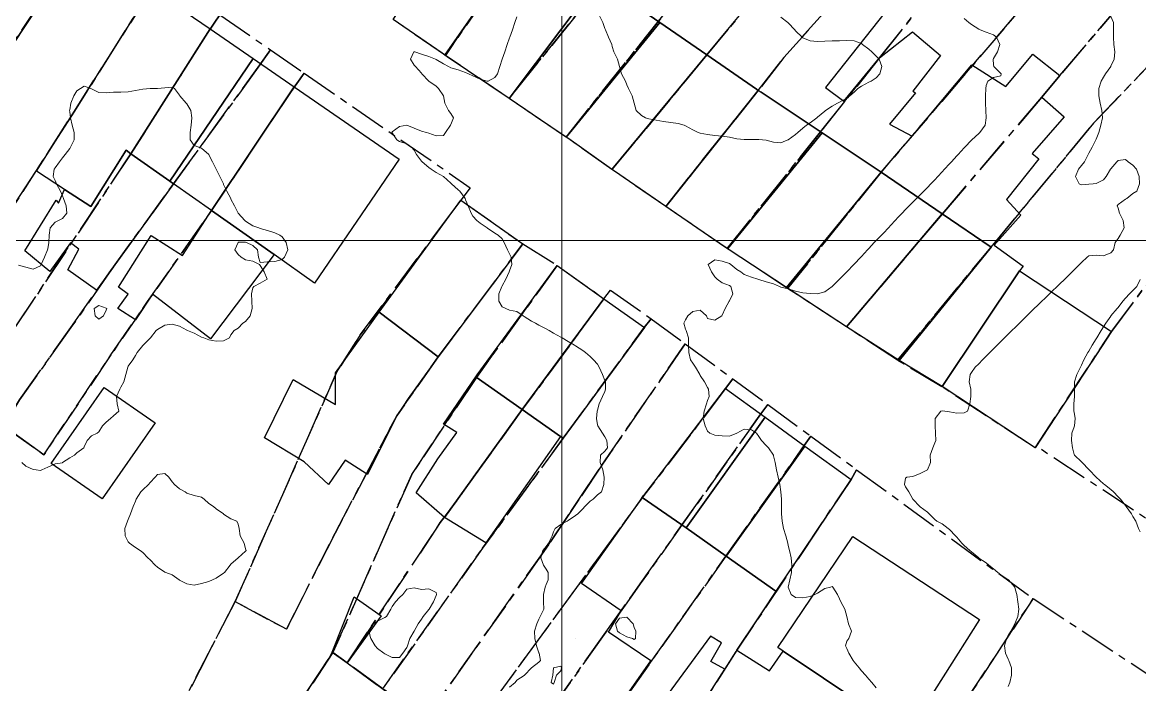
# Model space of a CAD drawing. Header units: centimetres. Extents: x 0 to 642158, y -847 to 649707.
# Drawn here: x 616130 to 616206.2, y 621257.1 to 621302.3 of the extents above; entities that cross this region are included whole.
import ezdxf

# ---------------------------------------------------------------- set-up
doc = ezdxf.new("R2010")
doc.units = ezdxf.units.CM
doc.header["$MEASUREMENT"] = 0
doc.linetypes.add('CENTERX2', pattern=[4, 2.5, -0.5, 0.5, -0.5])
doc.layers.add('MEV_grille', color=254, linetype='Continuous', lineweight=9)
doc.layers.add('WAL_topographie 0.5', color=253, linetype='Continuous', lineweight=20)
doc.layers.add('SPW_batiments', color=7, linetype='Continuous')
doc.layers.add('SPW_parcellaire cadastral', color=7, linetype='CENTERX2', lineweight=25, true_color=0xff0542)

# ---------------------------------------------------------------- blocks, each defined once
blk = doc.blocks.new('*U114')
at = {"layer": 'MEV_grille', "transparency": 33554687}
blk.add_lwpolyline([(-1338.461, 0), (1338.461, 0)], dxfattribs=at)
blk = doc.blocks.new('*U115')
at = {"layer": 'MEV_grille', "color": 0, "linetype": 'ByBlock', "lineweight": -2, "transparency": 16777216}
blk.add_blockref('*U114', (0, -1100), dxfattribs=at)
blk = doc.blocks.new('*U112')
at = {"layer": 'MEV_grille', "transparency": 33554687}
blk.add_lwpolyline([(0, 1825.476), (0, -1825.476)], dxfattribs=at)
blk = doc.blocks.new('*U113')
at = {"layer": 'MEV_grille', "color": 0, "linetype": 'ByBlock', "lineweight": -2, "transparency": 16777216}
blk.add_blockref('*U112', (800, 0), dxfattribs=at)

msp = doc.modelspace()

# ---------------------------------------------------------------- linework, layer by layer
at = {"layer": 'SPW_batiments'}
for points in [[(616133.047, 621306.337), (616127.481, 621297.937), (616124.316, 621300.139), (616122.009, 621301.744), (616127.615, 621310.059), (616133.047, 621306.337)], [(616164.129, 621307.641), (616163.979, 621307.391), (616158.837, 621300.03), (616158.651, 621300.158), (616155.311, 621302.454), (616160.478, 621310.056), (616164.129, 621307.641)], [(616168.53, 621304.159), (616163.213, 621297.072), (616159.001, 621299.919), (616158.837, 621300.03), (616163.979, 621307.391), (616168.53, 621304.159)], [(616173.497, 621302.259), (616167.098, 621294.44), (616166.931, 621294.558), (616163.213, 621297.072), (616168.53, 621304.159), (616169.23, 621305.209), (616173.497, 621302.259)], [(616189.73, 621304.061), (616184.797, 621297.811), (616186.047, 621296.894), (616188.48, 621299.844), (616190.73, 621301.611), (616192.63, 621300.011), (616190.747, 621297.561), (616190.93, 621297.444), (616189.148, 621295.311), (616190.698, 621294.494), (616194.78, 621299.362), (616197.097, 621297.895), (616198.93, 621300.095), (616200.78, 621298.645), (616199.547, 621297.162), (616201.08, 621295.812), (616198.898, 621293.312), (616199.348, 621292.962), (616197.131, 621290.195), (616198.115, 621289.12), (616196.299, 621287.062), (616198.282, 621285.645), (616198.017, 621285.322), (616192.747, 621277.433), (616189.817, 621279.203), (616196.099, 621286.945), (616192.761, 621289.209), (616188.581, 621292.044), (616184.57, 621294.718), (616180.398, 621297.496), (616180.209, 621297.621), (616180.08, 621297.71), (616176.71, 621300.039), (616173.497, 621302.259), (616169.23, 621305.209)], [(616142.821, 621301.808), (616137.431, 621293.304), (616137.098, 621293.538), (616134.682, 621289.705), (616132.896, 621290.863), (616130.982, 621292.104), (616137.89, 621303.026), (616138.847, 621304.538), (616142.821, 621301.808)], [(616145.763, 621299.788), (616140.082, 621291.437), (616137.431, 621293.304), (616142.821, 621301.808), (616145.763, 621299.788)], [(616176.71, 621300.039), (616170.23, 621292.224), (616170.046, 621292.354), (616167.282, 621294.31), (616167.098, 621294.44), (616173.497, 621302.259), (616176.71, 621300.039)], [(616148.56, 621297.866), (616142.917, 621289.442), (616140.335, 621291.259), (616140.082, 621291.437), (616145.763, 621299.788), (616148.56, 621297.866)], [(616180.08, 621297.71), (616180.209, 621297.621), (616173.898, 621289.709), (616170.398, 621292.109), (616170.23, 621292.224), (616176.71, 621300.039), (616180.08, 621297.71)], [(616155.731, 621292.94), (616149.949, 621284.49), (616147.201, 621286.424), (616142.917, 621289.442), (616148.56, 621297.866), (616155.731, 621292.94)], [(616180.398, 621297.496), (616184.57, 621294.718), (616178.102, 621286.83), (616177.916, 621286.957), (616173.898, 621289.709), (616180.209, 621297.621), (616180.398, 621297.496)], [(616188.581, 621292.044), (616182.136, 621284.181), (616178.228, 621286.748), (616178.102, 621286.83), (616184.57, 621294.718), (616188.581, 621292.044)], [(616137.431, 621293.304), (616140.082, 621291.437), (616140.335, 621291.259), (616135.083, 621284.005), (616133.132, 621285.387), (616133.882, 621286.788), (616133.299, 621287.238), (616131.899, 621285.287), (616130.199, 621286.687), (616132.332, 621290.137), (616132.482, 621289.937), (616132.896, 621290.863), (616134.682, 621289.705), (616137.098, 621293.538), (616137.431, 621293.304)], [(616192.761, 621289.209), (616186.222, 621281.499), (616182.136, 621284.181), (616188.581, 621292.044), (616192.761, 621289.209)], [(616164.149, 621287.158), (616158.936, 621280.197), (616158.383, 621279.458), (616154.356, 621282.497), (616159.932, 621290.141), (616164.149, 621287.158)], [(616147.201, 621286.424), (616142.85, 621280.689), (616138.899, 621283.738), (616137.733, 621281.988), (616136.533, 621282.755), (616137.233, 621283.738), (616136.583, 621284.205), (616138.799, 621287.738), (616140.949, 621286.356), (616142.917, 621289.442), (616147.201, 621286.424)], [(616196.099, 621286.945), (616189.817, 621279.203), (616186.222, 621281.499), (616192.761, 621289.209), (616196.099, 621286.945)], [(616169.679, 621283.42), (616164.117, 621275.86), (616160.96, 621278.074), (616161, 621278.158), (616161.041, 621278.242), (616166.499, 621285.691), (616169.679, 621283.42)], [(616204.299, 621281.196), (616199.083, 621273.245), (616192.747, 621277.433), (616198.017, 621285.322), (616204.299, 621281.196)], [(616172.44, 621281.447), (616166.912, 621273.904), (616166.727, 621274.033), (616164.117, 621275.86), (616169.679, 621283.42), (616172.44, 621281.447)], [(616158.383, 621279.458), (616156.333, 621276.607), (616155.55, 621275.44), (616153.551, 621271.44), (616152.034, 621272.407), (616150.901, 621270.757), (616149.234, 621272.29), (616146.534, 621273.939), (616148.5, 621277.906), (616151.367, 621276.199), (616151.383, 621278.357), (616154.356, 621282.497), (616158.383, 621279.458)], [(616160.96, 621278.074), (616164.117, 621275.86), (616158.801, 621268.508), (616156.884, 621270.19), (616158.351, 621272.508), (616159.65, 621274.308), (616158.733, 621274.858), (616161, 621278.158), (616160.96, 621278.074)], [(616131.993, 621272.19), (616135.613, 621277.371), (616139.076, 621274.951), (616135.457, 621269.771), (616131.993, 621272.19)], [(616180.673, 621275.342), (616175.284, 621267.811), (616172.297, 621269.864), (616172.341, 621269.939), (616172.386, 621270.015), (616172.526, 621270.144), (616177.983, 621277.293), (616180.673, 621275.342)], [(616164.117, 621275.86), (616166.727, 621274.033), (616161.637, 621266.778), (616158.801, 621268.508), (616164.117, 621275.86)], [(616183.395, 621273.37), (616178.031, 621265.872), (616175.284, 621267.811), (616180.673, 621275.342), (616183.395, 621273.37)], [(616186.534, 621271.094), (616181.49, 621263.623), (616181.446, 621263.558), (616181.403, 621263.493), (616178.031, 621265.872), (616183.395, 621273.37), (616186.534, 621271.094)], [(616171.135, 621256.242), (616172.885, 621258.743), (616169.985, 621260.692), (616170.852, 621262.142), (616168.152, 621264.009), (616172.124, 621269.62), (616172.341, 621269.939), (616172.297, 621269.864)], [(616172.297, 621269.864), (616175.284, 621267.811), (616178.031, 621265.872), (616181.403, 621263.493), (616178.752, 621259.46), (616180.985, 621258.06), (616181.904, 621259.396), (616190.086, 621253.913)], [(616195.285, 621261.545), (616190.336, 621253.745), (616190.086, 621253.913), (616181.904, 621259.396), (616181.535, 621259.644), (616186.651, 621267.211), (616195.285, 621261.545)], [(616154.502, 621261.807), (616152.166, 621258.604), (616151.16, 621259.324), (616152.652, 621263.09), (616154.502, 621261.807)], [(616174.453, 621252.743), (616177.935, 621258.16), (616176.985, 621258.693), (616177.702, 621259.96), (616176.952, 621260.41), (616173.485, 621255.71)], [(616152.166, 621258.604), (616165.686, 621248.742), (616156.855, 621236.608), (616155.155, 621237.958), (616160.154, 621244.691), (616151.903, 621250.507), (616152.536, 621251.524), (616153.303, 621252.757), (616149.503, 621255.508), (616148.953, 621255.907), (616150.946, 621258.921), (616151.16, 621259.324), (616152.166, 621258.604)]]:
    msp.add_lwpolyline(points, dxfattribs=at)
at = {"layer": 'SPW_parcellaire cadastral'}
for points in [[(616234.926, 621328.377), (616227.828, 621321.265), (616227.06, 621320.481), (616203.081, 621295.391), (616196.099, 621286.944), (616189.701, 621279.226), (616186.223, 621281.498), (616192.762, 621289.208), (616199.548, 621297.162), (616200.781, 621298.645), (616228.484, 621331.167), (616226.565, 621332.86), (616228.822, 621334.417), (616234.326, 621338.587), (616236.079, 621339.916), (616239.375, 621342.416), (616246.739, 621347.985), (616251.108, 621343.081), (616234.926, 621328.377)], [(616199.277, 621320.261), (616202.347, 621324.177), (616212.893, 621336.129), (616215.093, 621338.624), (616217.592, 621341.463), (616219.886, 621339.255), (616188.48, 621299.843), (616186.1, 621296.858), (616184.454, 621294.794), (616178.082, 621286.842), (616173.899, 621289.709), (616180.21, 621297.62), (616181.957, 621299.87), (616187.497, 621306.06), (616199.277, 621320.261)], [(616182.212, 621284.12), (616178.082, 621286.842), (616184.454, 621294.794), (616186.1, 621296.858), (616188.48, 621299.843), (616219.886, 621339.255), (616224.752, 621334.587), (616196.948, 621301.811), (616188.582, 621292.043), (616182.212, 621284.12)], [(616182.212, 621284.12), (616188.582, 621292.043), (616196.948, 621301.811), (616224.752, 621334.587), (616226.565, 621332.86), (616228.484, 621331.167), (616200.781, 621298.645), (616199.548, 621297.162), (616192.762, 621289.208), (616186.223, 621281.498), (616182.212, 621284.12)], [(616180.105, 621334.271), (616184.121, 621331.336), (616168.227, 621312.142), (616166.119, 621309.824), (616163.98, 621307.39), (616158.878, 621300.003), (616155.312, 621302.454), (616159.64, 621308.822), (616166.899, 621317.949), (616180.105, 621334.271)], [(616187.887, 621328.584), (616172.282, 621309.227), (616172.714, 621308.859), (616163.213, 621297.071), (616158.878, 621300.003), (616163.98, 621307.39), (616166.119, 621309.824), (616168.227, 621312.142), (616184.121, 621331.336), (616187.887, 621328.584)], [(616191.966, 621325.604), (616177.901, 621307.978), (616173.394, 621302.33), (616167.098, 621294.44), (616163.213, 621297.071), (616172.714, 621308.859), (616172.282, 621309.227), (616187.887, 621328.584), (616191.966, 621325.604)], [(616199.084, 621273.245), (616204.3, 621281.195), (616217.744, 621299.136), (616232.045, 621316.515), (616230.078, 621318.865), (616227.828, 621321.265), (616234.926, 621328.377), (616261.15, 621298.105), (616229.801, 621268.965), (616222.502, 621258.031), (616199.167, 621273.362), (616199.084, 621273.245)], [(616170.231, 621292.223), (616167.098, 621294.44), (616173.394, 621302.33), (616177.901, 621307.978), (616191.966, 621325.604), (616195.619, 621322.935), (616183.472, 621308.226), (616181.983, 621306.422), (616180.537, 621304.672), (616178.135, 621301.763), (616176.711, 621300.038), (616170.231, 621292.223)], [(616199.277, 621320.261), (616187.497, 621306.06), (616181.957, 621299.87), (616180.21, 621297.62), (616173.899, 621289.709), (616170.231, 621292.223), (616176.711, 621300.038), (616178.135, 621301.763), (616180.537, 621304.672), (616181.983, 621306.422), (616183.472, 621308.226), (616195.619, 621322.935), (616199.277, 621320.261)], [(616199.084, 621273.245), (616192.733, 621277.411), (616189.701, 621279.226), (616196.099, 621286.944), (616203.081, 621295.391), (616227.06, 621320.481), (616227.828, 621321.265), (616230.078, 621318.865), (616232.045, 621316.515), (616217.744, 621299.136), (616204.3, 621281.195), (616199.084, 621273.245)], [(616111.528, 621285.946), (616122.399, 621302.322), (616128.032, 621309.772), (616129.847, 621312.123), (616134.814, 621308.764), (616133.047, 621306.336), (616127.779, 621298.39), (616117.596, 621281.967), (616111.528, 621285.946)], [(616099.637, 621234.901), (616091.552, 621240.361), (616090.735, 621240.864), (616100.542, 621256.526), (616103.688, 621261.219), (616117.596, 621281.967), (616127.779, 621298.39), (616133.047, 621306.336), (616134.814, 621308.764), (616139.505, 621305.527), (616138.726, 621304.347), (616133.57, 621296.196), (616107.958, 621256.352), (616111.89, 621253.692), (616099.637, 621234.901)], [(616126.154, 621276.358), (616111.89, 621253.692), (616107.958, 621256.352), (616133.57, 621296.196), (616138.726, 621304.347), (616139.505, 621305.527), (616143.485, 621302.776), (616142.674, 621301.574), (616137.431, 621293.303), (616127.327, 621278.168), (616126.154, 621276.358)], [(616146.949, 621300.382), (616146.114, 621299.207), (616140.335, 621291.258), (616135.933, 621285.179), (616133.335, 621281.451), (616129.833, 621276.536), (616128.767, 621274.736), (616126.154, 621276.358), (616127.327, 621278.168), (616137.431, 621293.303), (616142.674, 621301.574), (616143.485, 621302.776), (616146.949, 621300.382)], [(616146.949, 621300.382), (616149.25, 621298.79), (616148.347, 621297.548), (616142.928, 621289.433), (616138.566, 621283.237), (616138.248, 621282.761), (616136.059, 621279.584), (616131.484, 621272.787), (616128.767, 621274.736), (616129.833, 621276.536), (616133.335, 621281.451), (616135.933, 621285.179), (616140.335, 621291.258), (616146.114, 621299.207), (616146.949, 621300.382)], [(616128.767, 621274.736), (616131.484, 621272.787), (616136.059, 621279.584), (616138.248, 621282.761), (616138.566, 621283.237), (616142.928, 621289.433), (616148.347, 621297.548), (616149.25, 621298.79), (616160.571, 621290.987), (616159.932, 621290.14), (616153.066, 621280.951), (616151.452, 621278.383), (616144.536, 621262.77), (616138.186, 621250.488)], [(616159.932, 621290.14), (616164.149, 621287.157), (616158.383, 621279.457), (616155.55, 621275.439), (616151.352, 621267.443), (616148.035, 621260.889), (616144.536, 621262.77), (616151.452, 621278.383), (616153.066, 621280.951), (616159.932, 621290.14)], [(616141.097, 621249.041), (616138.186, 621250.488), (616144.536, 621262.77), (616148.035, 621260.889), (616151.352, 621267.443), (616155.55, 621275.439), (616158.383, 621279.457), (616164.149, 621287.157), (616166.499, 621285.691), (616160.983, 621278.057), (616156.577, 621271.439), (616151.202, 621259.306), (616148.953, 621255.906), (616148.118, 621256.229), (616143.978, 621247.549), (616141.097, 621249.041)], [(616152.166, 621258.603), (616151.202, 621259.306), (616156.577, 621271.439), (616160.983, 621278.057), (616166.499, 621285.691), (616169.679, 621283.419), (616164.116, 621275.857), (616161.988, 621272.914), (616159.02, 621268.809), (616158.527, 621268.164), (616152.166, 621258.603)], [(616172.907, 621282.06), (616172.433, 621281.451), (616166.912, 621273.903), (616161.414, 621266.416), (616154.596, 621256.83), (616152.166, 621258.603), (616158.527, 621268.164), (616159.02, 621268.809), (616161.988, 621272.914), (616164.116, 621275.857), (616169.679, 621283.419), (616170.137, 621284.001), (616172.907, 621282.06)], [(616172.907, 621282.06), (616175.227, 621280.355), (616174.823, 621279.744), (616169.531, 621272.069), (616167.969, 621269.722), (616167.435, 621268.919), (616165.893, 621266.632), (616165.267, 621265.742), (616157.496, 621254.71), (616154.596, 621256.83), (616161.414, 621266.416), (616166.912, 621273.903), (616172.433, 621281.451), (616172.907, 621282.06)], [(616175.227, 621280.355), (616178.485, 621277.96), (616177.983, 621277.292), (616172.413, 621269.995), (616159.876, 621252.881), (616157.496, 621254.71), (616165.267, 621265.742), (616165.893, 621266.632), (616167.435, 621268.919), (616167.969, 621269.722), (616169.531, 621272.069), (616174.823, 621279.744), (616175.227, 621280.355)], [(616180.855, 621276.219), (616180.388, 621275.562), (616175.03, 621268.023), (616172.163, 621263.989), (616171.623, 621263.229), (616169.703, 621260.529), (616166.091, 621255.445), (616162.728, 621250.894), (616159.876, 621252.881), (616172.413, 621269.995), (616177.983, 621277.292), (616178.485, 621277.96), (616180.855, 621276.219)], [(616180.855, 621276.219), (616183.804, 621274.051), (616183.345, 621273.404), (616178.003, 621265.873), (616175.074, 621261.743), (616172.753, 621258.472), (616168.516, 621252.498), (616169.299, 621251.879), (616167.41, 621249.449), (616166.609, 621250.049), (616165.686, 621248.741), (616164.574, 621249.632), (616162.728, 621250.894), (616166.091, 621255.445), (616169.703, 621260.529), (616171.623, 621263.229), (616172.163, 621263.989), (616175.03, 621268.023), (616180.388, 621275.562), (616180.855, 621276.219)], [(616186.914, 621271.766), (616186.534, 621271.093), (616178.752, 621259.459), (616175.196, 621253.898), (616173.098, 621250.547), (616170.679, 621246.825), (616170.17, 621246.041), (616181.448, 621238.49), (616150.539, 621224.865), (616156.821, 621236.558), (616165.686, 621248.741), (616166.609, 621250.049), (616167.41, 621249.449), (616169.299, 621251.879), (616168.516, 621252.498), (616172.753, 621258.472), (616175.074, 621261.743), (616178.003, 621265.873), (616183.345, 621273.404), (616183.804, 621274.051), (616186.914, 621271.766)], [(616186.914, 621271.766), (616198.957, 621262.979), (616183.325, 621239.28), (616181.448, 621238.49), (616170.17, 621246.041), (616170.679, 621246.825), (616173.098, 621250.547), (616175.196, 621253.898), (616178.752, 621259.459), (616186.534, 621271.093), (616186.914, 621271.766)], [(616213.587, 621253.321), (616201.222, 621237.357), (616206.422, 621233.458), (616204.708, 621231.175), (616202.583, 621228.337), (616203.869, 621227.373), (616206.399, 621225.476), (616194.3, 621209.55), (616191.314, 621211.819), (616173.261, 621188.991), (616142.414, 621213.161), (616135.772, 621218.355), (616138.331, 621219.483), (616150.539, 621224.865), (616181.448, 621238.49), (616183.325, 621239.28), (616198.957, 621262.979), (616213.587, 621253.321)], [(616148.953, 621255.906), (616151.202, 621259.306), (616152.166, 621258.603), (616154.596, 621256.83), (616157.496, 621254.71), (616159.876, 621252.881), (616162.728, 621250.894), (616164.574, 621249.632), (616165.686, 621248.741), (616156.821, 621236.558), (616150.539, 621224.865), (616138.331, 621219.483), (616145.708, 621239.579), (616148.521, 621251.132), (616148.953, 621255.906)]]:
    msp.add_lwpolyline(points, dxfattribs=at)
at = {"layer": 'WAL_topographie 0.5'}
for points in [[(616163.75, 621302.643), (616163.609, 621302.25), (616163.438, 621301.75), (616163.263, 621301.25), (616163.25, 621301.214), (616163.091, 621300.75), (616162.929, 621300.25), (616162.75, 621299.75), (616162.75, 621299.75), (616162.576, 621299.25), (616162.42, 621298.75), (616162.25, 621298.491), (616161.783, 621298.25), (616161.75, 621298.245), (616161.725, 621298.25), (616161.25, 621298.394), (616160.75, 621298.62), (616160.441, 621298.75), (616160.25, 621298.839), (616159.75, 621299.012), (616159.25, 621299.17), (616159.088, 621299.25), (616158.75, 621299.421), (616158.25, 621299.724), (616158.2, 621299.75), (616157.75, 621299.935), (616157.25, 621300.102), (616156.786, 621300.25), (616156.75, 621300.257), (616156.717, 621300.25), (616156.5, 621299.75), (616156.75, 621299.341), (616156.827, 621299.25), (616157.25, 621298.792), (616157.277, 621298.75), (616157.75, 621298.25), (616157.75, 621298.25), (616158.25, 621297.917), (616158.412, 621297.75), (616158.75, 621297.25), (616158.75, 621297.25), (616158.836, 621296.75), (616159.083, 621296.25), (616159.25, 621296.05), (616159.426, 621295.75), (616159.25, 621295.288), (616159.232, 621295.25), (616158.88, 621294.75), (616158.75, 621294.555), (616158.25, 621294.523), (616157.75, 621294.709), (616157.583, 621294.75), (616157.25, 621294.853), (616156.75, 621295.043), (616156.25, 621295.25), (616155.75, 621295.169), (616155.25, 621294.79), (616155.231, 621294.75), (616155.25, 621294.718), (616155.558, 621294.25), (616155.75, 621294.132), (616156.25, 621293.975), (616156.553, 621293.75), (616156.75, 621293.536), (616156.895, 621293.25), (616157.25, 621292.796), (616157.286, 621292.75), (616157.75, 621292.364), (616157.896, 621292.25), (616158.25, 621292.018), (616158.75, 621291.75), (616158.75, 621291.75), (616159.25, 621291.296), (616159.292, 621291.25), (616159.75, 621290.845), (616159.851, 621290.75), (616160.218, 621290.25), (616160.25, 621290.162), (616160.434, 621289.75), (616160.629, 621289.25), (616160.75, 621289.053), (616161.024, 621288.75), (616161.25, 621288.574), (616161.71, 621288.25), (616161.75, 621288.221), (616162.25, 621287.89), (616162.479, 621287.75), (616162.75, 621287.513), (616162.876, 621287.25), (616163.118, 621286.75), (616163.25, 621286.489), (616163.349, 621286.25), (616163.394, 621285.75), (616163.25, 621285.326), (616163.228, 621285.25), (616163.003, 621284.75), (616162.75, 621284.288), (616162.727, 621284.25), (616162.518, 621283.75), (616162.515, 621283.25), (616162.75, 621282.867), (616163, 621282.75), (616163.25, 621282.65), (616163.75, 621282.55), (616164.187, 621282.25), (616164.25, 621282.212), (616164.75, 621281.9), (616165.011, 621281.75), (616165.25, 621281.622), (616165.75, 621281.364), (616165.958, 621281.25), (616166.25, 621281.083), (616166.75, 621280.798), (616166.833, 621280.75), (616167.25, 621280.5), (616167.667, 621280.25), (616167.75, 621280.2), (616168.25, 621279.891), (616168.427, 621279.75), (616168.75, 621279.487), (616168.975, 621279.25), (616169.25, 621278.96), (616169.357, 621278.75), (616169.579, 621278.25), (616169.75, 621277.841), (616169.786, 621277.75), (616169.799, 621277.25), (616169.75, 621277.096), (616169.589, 621276.75), (616169.367, 621276.25), (616169.25, 621275.827), (616169.23, 621275.75), (616169.167, 621275.25), (616169.25, 621274.812), (616169.269, 621274.75), (616169.575, 621274.25), (616169.75, 621274.016), (616169.879, 621273.75), (616169.932, 621273.25), (616169.75, 621273.028), (616169.456, 621272.75), (616169.435, 621272.25), (616169.614, 621271.75), (616169.691, 621271.25), (616169.671, 621270.75), (616169.528, 621270.25), (616169.25, 621270.058), (616168.942, 621269.75), (616168.75, 621269.625), (616168.375, 621269.25), (616168.25, 621269.089), (616167.9, 621268.75), (616167.75, 621268.64), (616167.25, 621268.297), (616167.176, 621268.25), (616166.75, 621268.025), (616166.361, 621267.75), (616166.25, 621267.54), (616166.146, 621267.25), (616165.906, 621266.75), (616165.75, 621266.538), (616165.506, 621266.25), (616165.372, 621265.75), (616165.567, 621265.25), (616165.75, 621264.975), (616165.886, 621264.75), (616165.889, 621264.25), (616165.75, 621263.938), (616165.677, 621263.75), (616165.561, 621263.25), (616165.571, 621262.75), (616165.583, 621262.25), (616165.341, 621261.75), (616165.25, 621261.583), (616165.11, 621261.25), (616164.946, 621260.75), (616164.97, 621260.25), (616165.08, 621259.75), (616165.25, 621259.281), (616165.268, 621259.25), (616165.368, 621258.75), (616165.25, 621258.639), (616164.75, 621258.25), (616164.75, 621258.25), (616164.278, 621257.75), (616164.25, 621257.724), (616163.75, 621257.424), (616163.639, 621257.25), (616163.25, 621256.946)], [(616181.75, 621302.622), (616182.221, 621302.25), (616182.25, 621302.227), (616182.696, 621301.75), (616182.75, 621301.693), (616183.203, 621301.25), (616183.25, 621301.21), (616183.75, 621301.005), (616184.25, 621300.961), (616184.75, 621300.97), (616185.25, 621300.992), (616185.75, 621301.008), (616186.25, 621301.03), (616186.75, 621301.004), (616187.25, 621300.807), (616187.326, 621300.75), (616187.75, 621300.425), (616187.964, 621300.25), (616188.25, 621299.952), (616188.452, 621299.75), (616188.638, 621299.25), (616188.505, 621298.75), (616188.25, 621298.471), (616187.898, 621298.25), (616187.75, 621298.179), (616187.25, 621297.913), (616187, 621297.75), (616186.75, 621297.508), (616186.446, 621297.25), (616186.25, 621297.088), (616185.75, 621296.827), (616185.619, 621296.75), (616185.25, 621296.557), (616184.8, 621296.25), (616184.75, 621296.213), (616184.25, 621295.787), (616184.206, 621295.75), (616183.75, 621295.42), (616183.508, 621295.25), (616183.25, 621295.052), (616182.899, 621294.75), (616182.75, 621294.625), (616182.25, 621294.261), (616182.222, 621294.25), (616181.75, 621294.043), (616181.25, 621294.083), (616180.75, 621294.224), (616180.5, 621294.25), (616180.25, 621294.275), (616179.75, 621294.274), (616179.25, 621294.277), (616178.75, 621294.326), (616178.25, 621294.432), (616177.75, 621294.507), (616177.25, 621294.555), (616176.75, 621294.613), (616176.25, 621294.707), (616176.1, 621294.75), (616175.75, 621294.925), (616175.25, 621295.204), (616175.159, 621295.25), (616174.75, 621295.36), (616174.25, 621295.44), (616173.75, 621295.507), (616173.25, 621295.588), (616172.75, 621295.691), (616172.528, 621295.75), (616172.25, 621295.917), (616171.893, 621296.25), (616171.75, 621296.75), (616171.75, 621296.75), (616171.607, 621297.25), (616171.35, 621297.75), (616171.25, 621298), (616171.15, 621298.25), (616170.893, 621298.75), (616170.75, 621299.25), (616170.75, 621299.25), (616170.607, 621299.75), (616170.35, 621300.25), (616170.25, 621300.625), (616170.214, 621300.75), (616170, 621301.25), (616169.786, 621301.75), (616169.75, 621301.85), (616169.607, 621302.25), (616169.35, 621302.75)], [(616194.25, 621302.518), (616194.574, 621302.25), (616194.75, 621302.114), (616195.25, 621301.794), (616195.35, 621301.75), (616195.75, 621301.58), (616196.25, 621301.417), (616196.447, 621301.25), (616196.69, 621300.75), (616196.518, 621300.25), (616196.25, 621299.795), (616196.223, 621299.75), (616196.25, 621299.375), (616196.267, 621299.25), (616196.75, 621298.767), (616196.769, 621298.75), (616196.75, 621298.625), (616196.25, 621298.511), (616195.875, 621298.25), (616195.75, 621297.964), (616195.723, 621297.75), (616195.714, 621297.25), (616195.714, 621296.75), (616195.723, 621296.25), (616195.75, 621295.75), (616195.75, 621295.75), (616195.75, 621295.75), (616195.693, 621295.25), (616195.324, 621294.75), (616195.25, 621294.682), (616194.765, 621294.25), (616194.75, 621294.235), (616194.293, 621293.75), (616194.25, 621293.706), (616193.831, 621293.25), (616193.75, 621293.164), (616193.378, 621292.75), (616193.25, 621292.611), (616192.917, 621292.25), (616192.75, 621292.064), (616192.453, 621291.75), (616192.25, 621291.529), (616191.979, 621291.25), (616191.75, 621291.008), (616191.492, 621290.75), (616191.25, 621290.508), (616190.992, 621290.25), (616190.75, 621290), (616190.508, 621289.75), (616190.25, 621289.492), (616190.021, 621289.25), (616189.75, 621288.971), (616189.547, 621288.75), (616189.25, 621288.436), (616189.083, 621288.25), (616188.75, 621287.899), (616188.605, 621287.75), (616188.25, 621287.385), (616188.122, 621287.25), (616187.75, 621286.836), (616187.669, 621286.75), (616187.25, 621286.294), (616187.207, 621286.25), (616186.75, 621285.765), (616186.735, 621285.75), (616186.25, 621285.25), (616186.25, 621285.25), (616185.75, 621284.75), (616185.75, 621284.75), (616185.25, 621284.25), (616185.25, 621284.25), (616184.75, 621283.879), (616184.25, 621283.75), (616184.25, 621283.75), (616184.249, 621283.75), (616183.75, 621283.767), (616183.25, 621283.826), (616182.75, 621283.941), (616182.25, 621284.086), (616181.75, 621284.218), (616181.657, 621284.25), (616181.25, 621284.427), (616180.75, 621284.581), (616180.25, 621284.725), (616180.185, 621284.75), (616179.75, 621284.895), (616179.25, 621285.081), (616179.02, 621285.25), (616178.75, 621285.423), (616178.345, 621285.75), (616178.25, 621285.812), (616177.75, 621285.99), (616177.25, 621286.072), (616176.797, 621285.75), (616177.028, 621285.25), (616177.25, 621284.907), (616177.399, 621284.75), (616177.75, 621284.495), (616178.25, 621284.32), (616178.347, 621284.25), (616178.468, 621283.75), (616178.25, 621283.278), (616178.231, 621283.25), (616177.954, 621282.75), (616177.75, 621282.292), (616177.724, 621282.25), (616177.25, 621281.96), (616176.75, 621282.071), (616176.669, 621282.25), (616176.25, 621282.644), (616175.75, 621282.55), (616175.397, 621282.25), (616175.25, 621281.972), (616175.142, 621281.75), (616175.25, 621281.35), (616175.296, 621281.25), (616175.458, 621280.75), (616175.443, 621280.25), (616175.475, 621279.75), (616175.598, 621279.25), (616175.75, 621279.032), (616175.927, 621278.75), (616176.22, 621278.25), (616176.25, 621278.176), (616176.531, 621277.75), (616176.75, 621277.375), (616176.815, 621277.25), (616176.85, 621276.75), (616176.75, 621276.483), (616176.677, 621276.25), (616176.509, 621275.75), (616176.46, 621275.25), (616176.598, 621274.75), (616176.75, 621274.38), (616176.916, 621274.25), (616177.25, 621274.125), (616177.75, 621274.083), (616178.25, 621274.045), (616178.75, 621274.25), (616178.75, 621274.25), (616179.25, 621274.525), (616179.75, 621274.473), (616180.097, 621274.25), (616180.25, 621274.03), (616180.434, 621273.75), (616180.75, 621273.417), (616180.917, 621273.25), (616181.238, 621272.75), (616181.25, 621272.705), (616181.361, 621272.25), (616181.461, 621271.75), (616181.572, 621271.25), (616181.68, 621270.75), (616181.75, 621270.25), (616181.75, 621270.25), (616181.787, 621269.75), (616181.8, 621269.25), (616181.8, 621268.75), (616181.833, 621268.25), (616181.935, 621267.75), (616182.08, 621267.25), (616182.217, 621266.75), (616182.25, 621266.6), (616182.328, 621266.25), (616182.45, 621265.75), (616182.508, 621265.25), (616182.472, 621264.75), (616182.351, 621264.25), (616182.25, 621263.75), (616182.45, 621263.25), (616182.75, 621263.047), (616183.25, 621263.027), (616183.75, 621263.128), (616184.056, 621263.25), (616184.25, 621263.356), (616184.75, 621263.671), (616185.125, 621263.75), (616185.25, 621263.806), (616185.286, 621263.75), (616185.607, 621263.25), (616185.75, 621262.964), (616185.85, 621262.75), (616186.107, 621262.25), (616186.25, 621261.75), (616186.25, 621261.75), (616186.365, 621261.25), (616186.568, 621260.75), (616186.375, 621260.25), (616186.25, 621260.083), (616186.159, 621259.75), (616186.25, 621259.568), (616186.385, 621259.25), (616186.686, 621258.75), (616186.75, 621258.672), (616187.088, 621258.25), (616187.25, 621258.059), (616187.513, 621257.75), (616187.75, 621257.479), (616187.945, 621257.25), (616188.25, 621256.903)], [(616204.25, 621302.664), (616204.432, 621302.25), (616204.436, 621301.75), (616204.426, 621301.25), (616204.466, 621300.75), (616204.521, 621300.25), (616204.488, 621299.75), (616204.25, 621299.266), (616204.241, 621299.25), (616203.891, 621298.75), (616203.75, 621298.519), (616203.596, 621298.25), (616203.437, 621297.75), (616203.436, 621297.25), (616203.527, 621296.75), (616203.642, 621296.25), (616203.682, 621295.75), (616203.581, 621295.25), (616203.434, 621294.75), (616203.25, 621294.298), (616203.231, 621294.25), (616202.984, 621293.75), (616202.75, 621293.339), (616202.712, 621293.25), (616202.456, 621292.75), (616202.25, 621292.496), (616202.057, 621292.25), (616201.843, 621291.75), (616202.095, 621291.25), (616202.25, 621291.186), (616202.75, 621291.231), (616203.05, 621291.25), (616203.25, 621291.267), (616203.75, 621291.527), (616203.934, 621291.75), (616204.234, 621292.25), (616204.25, 621292.276), (616204.67, 621292.75), (616204.75, 621292.84), (616205.25, 621292.917), (616205.434, 621292.75), (616205.75, 621292.532), (616206.008, 621292.25), (616206.186, 621291.75), (616206.196, 621291.25), (616206.036, 621290.75), (616205.75, 621290.583), (616205.35, 621290.25), (616205.25, 621290.2), (616204.75, 621289.833), (616204.682, 621289.75), (616204.75, 621289.594), (616204.843, 621289.25), (616205.104, 621288.75), (616205.166, 621288.25), (616204.895, 621287.75), (616204.75, 621287.526), (616204.551, 621287.25), (616204.435, 621286.75), (616204.25, 621286.557), (616203.75, 621286.336), (616203.25, 621286.394), (616202.75, 621286.34), (616202.629, 621286.25), (616202.25, 621285.889), (616202.113, 621285.75), (616201.75, 621285.387), (616201.608, 621285.25), (616201.25, 621284.892), (616201.106, 621284.75), (616200.75, 621284.406), (616200.583, 621284.25), (616200.25, 621283.928), (616200.069, 621283.75), (616199.75, 621283.436), (616199.557, 621283.25), (616199.25, 621282.963), (616199.03, 621282.75), (616198.75, 621282.475), (616198.525, 621282.25), (616198.25, 621281.975), (616198.025, 621281.75), (616197.75, 621281.484), (616197.512, 621281.25), (616197.25, 621280.996), (616197.004, 621280.75), (616196.75, 621280.496), (616196.504, 621280.25), (616196.25, 621280), (616195.996, 621279.75), (616195.75, 621279.504), (616195.496, 621279.25), (616195.25, 621278.987), (616195.009, 621278.75), (616194.75, 621278.384), (616194.648, 621278.25), (616194.6, 621277.75), (616194.699, 621277.25), (616194.703, 621276.75), (616194.644, 621276.25), (616194.476, 621275.75), (616194.25, 621275.631), (616193.75, 621275.627), (616193.25, 621275.716), (616192.938, 621275.75), (616192.75, 621275.768), (616192.656, 621275.75), (616192.283, 621275.25), (616192.262, 621274.75), (616192.301, 621274.25), (616192.309, 621273.75), (616192.25, 621273.596), (616192.105, 621273.25), (616191.933, 621272.75), (616191.944, 621272.25), (616191.75, 621271.75), (616191.75, 621271.75), (616191.25, 621271.5), (616190.75, 621271.311), (616190.35, 621271.25), (616190.25, 621271.179), (616190.175, 621270.75), (616190.25, 621270.6), (616190.483, 621270.25), (616190.75, 621269.75), (616190.75, 621269.75), (616191.232, 621269.25), (616191.25, 621269.24), (616191.75, 621268.861), (616191.864, 621268.75), (616192.25, 621268.375), (616192.395, 621268.25), (616192.75, 621268.075), (616193.168, 621267.75), (616193.25, 621267.695), (616193.651, 621267.25), (616193.75, 621267.159), (616194.08, 621266.75), (616194.25, 621266.607), (616194.64, 621266.25), (616194.75, 621266.166), (616195.242, 621265.75), (616195.25, 621265.744), (616195.75, 621265.414), (616195.936, 621265.25), (616196.25, 621264.997), (616196.539, 621264.75), (616196.75, 621264.605), (616197.25, 621264.267), (616197.27, 621264.25), (616197.698, 621263.75), (616197.75, 621263.544), (616197.835, 621263.25), (616197.915, 621262.75), (616197.989, 621262.25), (616197.921, 621261.75), (616197.75, 621261.371), (616197.695, 621261.25), (616197.427, 621260.75), (616197.25, 621260.451), (616197.138, 621260.25), (616196.993, 621259.75), (616197.062, 621259.25), (616197.25, 621258.845), (616197.307, 621258.75), (616197.489, 621258.25), (616197.47, 621257.75), (616197.354, 621257.25), (616197.25, 621256.984)], [(616129.75, 621285.707), (616130.25, 621285.561), (616130.75, 621285.441), (616131.25, 621285.656), (616131.311, 621285.75), (616131.544, 621286.25), (616131.732, 621286.75), (616131.75, 621286.827), (616131.829, 621287.25), (616131.86, 621287.75), (616131.914, 621288.25), (616132.25, 621288.628), (616132.481, 621288.75), (616132.75, 621288.882), (616133.06, 621289.25), (616133.003, 621289.75), (616132.82, 621290.25), (616132.75, 621290.429), (616132.616, 621290.75), (616132.357, 621291.25), (616132.25, 621291.472), (616132.123, 621291.75), (616132.196, 621292.25), (616132.25, 621292.35), (616132.55, 621292.75), (616132.75, 621293.026), (616132.947, 621293.25), (616133.25, 621293.667), (616133.313, 621293.75), (616133.558, 621294.25), (616133.554, 621294.75), (616133.424, 621295.25), (616133.298, 621295.75), (616133.25, 621296.167), (616133.24, 621296.25), (616133.25, 621296.292), (616133.325, 621296.75), (616133.529, 621297.25), (616133.75, 621297.589), (616133.987, 621297.75), (616134.25, 621297.909), (616134.704, 621297.75), (616134.75, 621297.731), (616135.25, 621297.47), (616135.75, 621297.447), (616136.25, 621297.5), (616136.75, 621297.5), (616137.25, 621297.529), (616137.75, 621297.611), (616138.25, 621297.706), (616138.75, 621297.75), (616138.75, 621297.75), (616139.25, 621297.75), (616139.75, 621297.798), (616140.25, 621297.846), (616140.406, 621297.75), (616140.75, 621297.292), (616140.77, 621297.25), (616141.202, 621296.75), (616141.25, 621296.7), (616141.523, 621296.25), (616141.576, 621295.75), (616141.533, 621295.25), (616141.466, 621294.75), (616141.477, 621294.25), (616141.75, 621293.875), (616142.05, 621293.75), (616142.25, 621293.679), (616142.73, 621293.25), (616142.75, 621293.219), (616142.992, 621292.75), (616143.25, 621292.25), (616143.25, 621292.25), (616143.492, 621291.75), (616143.732, 621291.25), (616143.75, 621291.214), (616143.974, 621290.75), (616144.231, 621290.25), (616144.25, 621290.214), (616144.482, 621289.75), (616144.75, 621289.25), (616144.75, 621289.25), (616145.194, 621288.75), (616145.25, 621288.704), (616145.75, 621288.396), (616146.139, 621288.25), (616146.25, 621288.214), (616146.75, 621288.071), (616147.25, 621287.922), (616147.583, 621287.75), (616147.75, 621287.646), (616148.021, 621287.25), (616148.119, 621286.75), (616147.893, 621286.25), (616147.75, 621286.103), (616147.25, 621285.948), (616146.75, 621285.926), (616146.25, 621285.893), (616146.136, 621286.25), (616146.05, 621286.75), (616145.75, 621287.058), (616145.309, 621287.25), (616145.25, 621287.279), (616144.75, 621287.264), (616144.732, 621287.25), (616144.511, 621286.75), (616144.75, 621286.426), (616144.95, 621286.25), (616145.25, 621286.077), (616145.75, 621285.984), (616146.191, 621285.75), (616146.25, 621285.679), (616146.523, 621285.25), (616146.721, 621284.75), (616146.25, 621284.483), (616145.813, 621284.25), (616145.75, 621284.167), (616145.657, 621283.75), (616145.684, 621283.25), (616145.685, 621282.75), (616145.56, 621282.25), (616145.25, 621281.859), (616145.058, 621281.75), (616144.75, 621281.417), (616144.464, 621281.25), (616144.25, 621280.95), (616144.159, 621280.75), (616143.75, 621280.554), (616143.25, 621280.533), (616142.75, 621280.617), (616142.396, 621280.75), (616142.25, 621280.807), (616141.75, 621281.071), (616141.287, 621281.25), (616141.25, 621281.274), (616140.75, 621281.56), (616140.25, 621281.694), (616139.75, 621281.615), (616139.25, 621281.331), (616139.144, 621281.25), (616138.758, 621280.75), (616138.75, 621280.736), (616138.264, 621280.25), (616138.25, 621280.235), (616137.857, 621279.75), (616137.75, 621279.554), (616137.55, 621279.25), (616137.25, 621278.83), (616137.215, 621278.75), (616137.083, 621278.25), (616136.939, 621277.75), (616136.75, 621277.382), (616136.662, 621277.25), (616136.439, 621276.75), (616136.487, 621276.25), (616136.614, 621275.75), (616136.25, 621275.442), (616136.042, 621275.25), (616135.75, 621275.016), (616135.5, 621274.75), (616135.25, 621274.35), (616135.125, 621274.25), (616134.75, 621274.062), (616134.437, 621273.75), (616134.25, 621273.322), (616134.212, 621273.25), (616133.75, 621272.917), (616133.583, 621272.75), (616133.25, 621272.579), (616132.771, 621272.25), (616132.75, 621272.243), (616132.25, 621272.155), (616131.75, 621271.93), (616131.341, 621271.75), (616131.25, 621271.712), (616130.964, 621271.75), (616130.75, 621271.767), (616130.25, 621272.016), (616129.996, 621272.25)], [(616206.25, 621284.729), (616206.025, 621284.25), (616205.75, 621283.978), (616205.527, 621283.75), (616205.25, 621283.453), (616205.069, 621283.25), (616204.75, 621282.824), (616204.677, 621282.75), (616204.262, 621282.25), (616204.25, 621282.232), (616203.91, 621281.75), (616203.75, 621281.514), (616203.596, 621281.25), (616203.288, 621280.75), (616203.25, 621280.683), (616202.988, 621280.25), (616202.75, 621279.848), (616202.674, 621279.75), (616202.409, 621279.25), (616202.25, 621278.883), (616202.184, 621278.75), (616201.927, 621278.25), (616201.778, 621277.75), (616201.771, 621277.25), (616201.771, 621276.75), (616201.75, 621276.5), (616201.73, 621276.25), (616201.74, 621275.75), (616201.75, 621275.679), (616201.815, 621275.25), (616201.771, 621274.75), (616201.75, 621274.694), (616201.59, 621274.25), (616201.576, 621273.75), (616201.628, 621273.25), (616201.75, 621272.808), (616201.775, 621272.75), (616202.25, 621272.312), (616202.295, 621272.25), (616202.75, 621271.785), (616202.779, 621271.75), (616203.25, 621271.25), (616203.25, 621271.25), (616203.75, 621270.806), (616203.81, 621270.75), (616204.25, 621270.418), (616204.428, 621270.25), (616204.75, 621269.917), (616204.904, 621269.75), (616205.25, 621269.316), (616205.303, 621269.25), (616205.658, 621268.75), (616205.75, 621268.576), (616205.953, 621268.25), (616206.139, 621267.75), (616206.25, 621267.54)], [(616135.25, 621282.015), (616135.558, 621282.25), (616135.75, 621282.635), (616135.785, 621282.75), (616135.75, 621282.785), (616135.25, 621282.96), (616134.926, 621282.75), (616134.983, 621282.25), (616135.25, 621282.015)], [(616142.988, 621264.25), (616142.75, 621264.146), (616142.25, 621264.003), (616141.75, 621263.895), (616141.25, 621263.979), (616140.75, 621264.235), (616140.725, 621264.25), (616140.25, 621264.588), (616139.809, 621264.75), (616139.75, 621264.782), (616139.25, 621265.126), (616139.08, 621265.25), (616138.75, 621265.61), (616138.587, 621265.75), (616138.25, 621266.127), (616138.067, 621266.25), (616137.75, 621266.47), (616137.338, 621266.75), (616137.25, 621266.857), (616137.036, 621267.25), (616137.023, 621267.75), (616137.191, 621268.25), (616137.25, 621268.375), (616137.393, 621268.75), (616137.583, 621269.25), (616137.75, 621269.628), (616137.79, 621269.75), (616138.092, 621270.25), (616138.25, 621270.395), (616138.625, 621270.75), (616138.75, 621270.894), (616139.077, 621271.25), (616139.25, 621271.445), (616139.75, 621271.497), (616140.003, 621271.25), (616140.25, 621270.927), (616140.389, 621270.75), (616140.75, 621270.468), (616141.129, 621270.25), (616141.25, 621270.168), (616141.75, 621270.017), (616142.25, 621269.886), (616142.417, 621269.75), (616142.75, 621269.463), (616143.053, 621269.25), (616143.25, 621269.097), (616143.742, 621268.75), (616143.75, 621268.742), (616144.25, 621268.418), (616144.648, 621268.25), (616144.75, 621268.054), (616144.811, 621267.75), (616144.872, 621267.25), (616145.139, 621266.75), (616145.25, 621266.361), (616145.278, 621266.25), (616145.25, 621266.212), (616144.75, 621265.75), (616144.75, 621265.75), (616144.25, 621265.334), (616144.189, 621265.25), (616143.803, 621264.75), (616143.75, 621264.703), (616143.25, 621264.374), (616142.988, 621264.25)], [(616155.974, 621259.25), (616155.75, 621258.971), (616155.25, 621258.957), (616154.75, 621259.211), (616154.674, 621259.25), (616154.25, 621259.581), (616154.078, 621259.75), (616153.785, 621260.25), (616153.75, 621260.397), (616153.685, 621260.75), (616153.75, 621260.896), (616153.96, 621261.25), (616154.25, 621261.43), (616154.75, 621261.689), (616154.854, 621261.75), (616155.156, 621262.25), (616155.25, 621262.433), (616155.478, 621262.75), (616155.75, 621263.06), (616155.971, 621263.25), (616156.25, 621263.614), (616156.75, 621263.702), (616157.25, 621263.592), (616157.75, 621263.632), (616158.25, 621263.4), (616158.267, 621263.25), (616158.25, 621263.2), (616158.054, 621262.75), (616157.761, 621262.25), (616157.75, 621262.235), (616157.355, 621261.75), (616157.25, 621261.585), (616157.018, 621261.25), (616156.75, 621260.75), (616156.75, 621260.75), (616156.448, 621260.25), (616156.295, 621259.75), (616156.25, 621259.648), (616155.974, 621259.25)], [(616171.841, 621260.25), (616171.75, 621260.2), (616171.625, 621260.25), (616171.25, 621260.37), (616170.75, 621260.65), (616170.6, 621260.75), (616170.471, 621261.25), (616170.75, 621261.65), (616171.25, 621261.714), (616171.669, 621261.25), (616171.75, 621261), (616171.85, 621260.75), (616171.841, 621260.25)], [(616167.75, 621260.25), (616167.75, 621260.25), (616167.75, 621260.25), (616167.75, 621260.25), (616167.75, 621260.25)], [(616166.297, 621257.25), (616166.25, 621257.15), (616166.083, 621257.25), (616166.204, 621257.75), (616166.25, 621258.25), (616166.25, 621258.25), (616166.75, 621258.375), (616166.779, 621258.25), (616166.75, 621258.05), (616166.45, 621257.75), (616166.297, 621257.25)]]:
    msp.add_lwpolyline(points, dxfattribs=at)

# ---------------------------------------------------------------- block references
at = {"layer": 'MEV_grille', "transparency": 33554687}
for name, p in [('*U113', (615366.814, 620593.644)), ('*U115', (616669.481, 622387.381))]:
    msp.add_blockref(name, p, dxfattribs=at)

doc.saveas('drawing.dxf')
